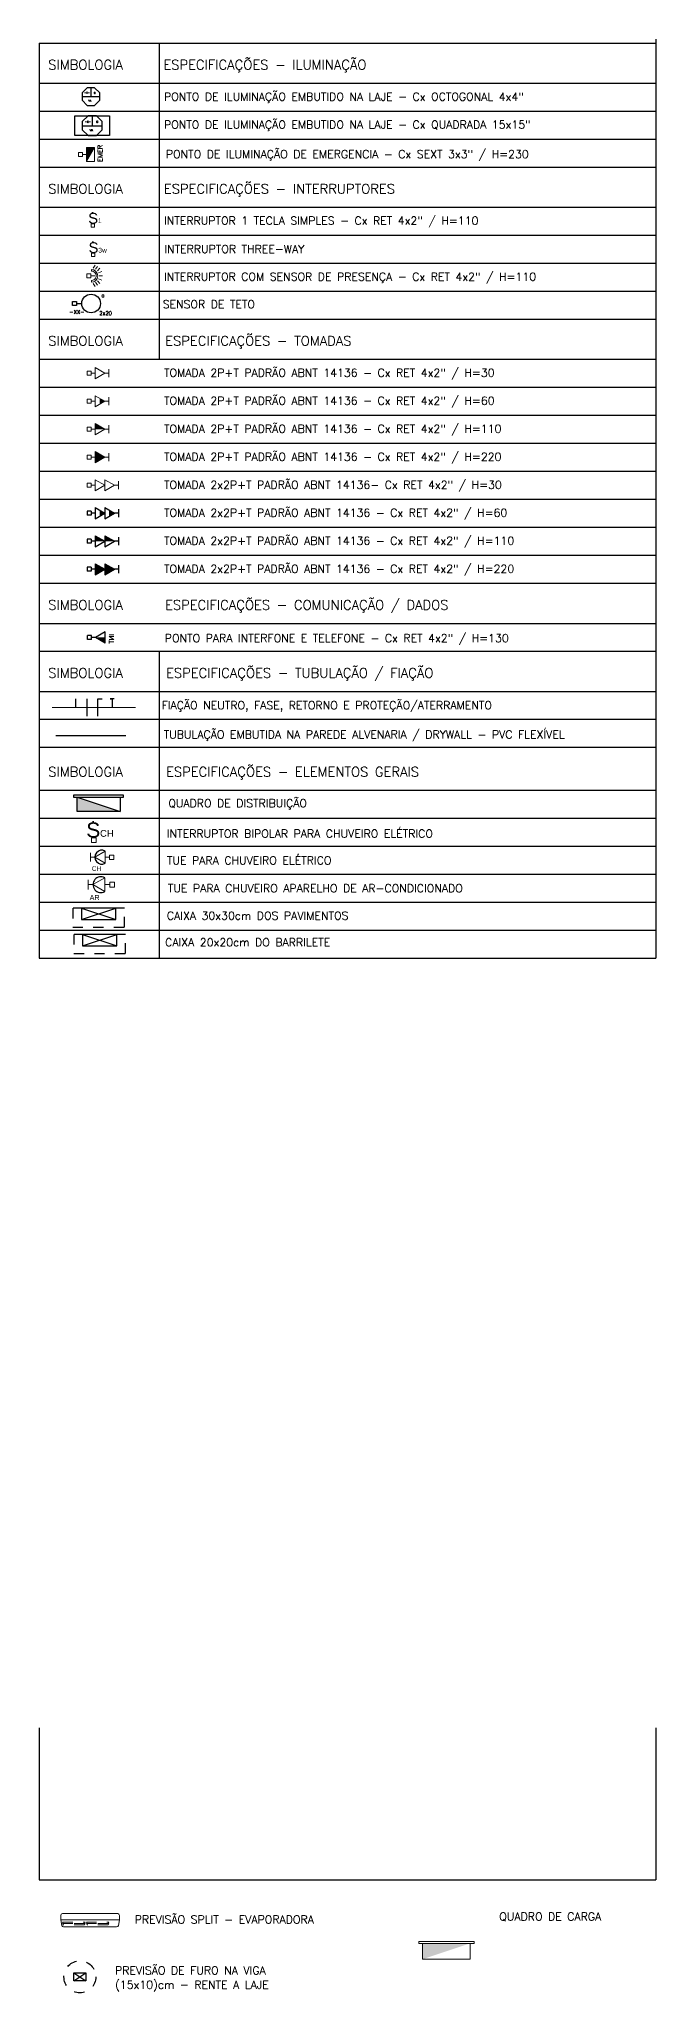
# Model space of a CAD drawing. Header units: inches. Extents: x 179598 to 179981, y 9195975 to 9196075.
# Drawn here: x 179703.95 to 179709.96, y 9196026.09 to 9196045.16 of the extents above; entities that cross this region are included whole.
import ezdxf

# ---------------------------------------------------------------- set-up
doc = ezdxf.new("R2010")
doc.units = ezdxf.units.IN
doc.header["$LTSCALE"] = 0.05
doc.header["$MEASUREMENT"] = 0
for name, pattern in [('ACAD_ISO03W100', [30, 12, -18]), ('CONTINU', [0]), ('DASH2', [0.75, 0.5, -0.25]), ('HIDDEN2', [0.1875, 0.125, -0.0625])]:
    doc.linetypes.add(name, pattern=pattern)
for name, color, linetype, lineweight in [('Comunicação', 170, 'Continuous', 30), ('Eletrodutos', 220, 'Continuous', 25), ('FNT', 30, 'Continuous', 25), ('HASTES', 250, 'Continuous', 25)]:
    doc.layers.add(name, color=color, linetype=linetype, lineweight=lineweight)
for name, color, linetype in [('Electric', 10, 'Continuous'), ('FUROVIGA', 220, 'Continuous'), ('ILUMINAÇÃO', 3, 'Continuous'), ('PTF', 1, 'Continuous'), ('PTO', 1, 'Continuous'), ('split', 210, 'Continuous'), ('TEP', 40, 'DASH2'), ('TEXTO', 250, 'Continuous')]:
    doc.layers.add(name, color=color, linetype=linetype)
doc.styles.add('Cota', font='arial.ttf')
doc.styles.add('romans', font='romans.shx', dxfattribs={"width": 1.4})
doc.styles.get("Standard").update_dxf_attribs({"font": ''})
doc.styles.get('Standard').set_extended_font_data('txt.shx')

# ---------------------------------------------------------------- blocks, each defined once
blk = doc.blocks.new('ie')
at = {"lineweight": 5}
for p, q in [((0, 0.05), (-0.1, 0.05)), ((-0.1, 0.05), (-0.1, -0.05)), ((0, 0.05), (0, -0.05)), ((0.1, 0), (0, 0)), ((0.1, 0.175), (0.1, -0.175)), ((0.1, 0.175), (0.3, 0.175)), ((0.1, -0.175), (0.3, 0.175)), ((0.3, 0.175), (0.3, -0.175)), ((0, -0.05), (-0.1, -0.05)), ((0.1, -0.175), (0.3, -0.175))]:
    blk.add_line(p, q, dxfattribs=at)
blk.add_solid([(0.1, 0.175), (0.3, 0.175), (0.1, -0.175), (0.2, 0)], dxfattribs=at)
blk = doc.blocks.new('TA100')
at = {"lineweight": 5}
for p, q in [((-0.139, 0.1), (0, 0.34)), ((-0.139, 0.1), (0, 0.1)), ((-0.1, 0.44), (0.1, 0.44)), ((-0.05, 0), (0.05, 0)), ((-0.05, 0), (-0.05, -0.1)), ((0, 0.44), (0, 0.34)), ((0.139, 0.1), (0, 0.34)), ((0, 0.1), (0, 0)), ((0, 0.1), (0.139, 0.1)), ((0.05, 0), (0.05, -0.1)), ((-0.05, -0.1), (0.05, -0.1))]:
    blk.add_line(p, q, dxfattribs=at)
blk.add_solid([(0, 0.1), (0, 0.34), (-0.139, 0.1)], dxfattribs=at)
blk = doc.blocks.new('TA60')
at = {"lineweight": 5}
for p, q in [((-0.139, 0.1), (0, 0.34)), ((-0.139, 0.1), (0.139, 0.1)), ((-0.1, 0.44), (0.1, 0.44)), ((-0.069, 0.22), (0.069, 0.22)), ((-0.05, 0), (-0.05, -0.1)), ((-0.05, 0), (0.05, 0)), ((0, 0.44), (0, 0.34)), ((0.139, 0.1), (0, 0.34)), ((0, 0.1), (0, 0)), ((0.05, 0), (0.05, -0.1)), ((-0.05, -0.1), (0.05, -0.1))]:
    blk.add_line(p, q, dxfattribs=at)
blk.add_lwpolyline([(0, 0.22, 0.139, 0, 0), (0, 0.34, 0, 0, 0)], format="xyseb", dxfattribs=at)
blk = doc.blocks.new('ta30')
at = {"lineweight": 5}
for p, q in [((-0.139, 0.1), (0, 0.34)), ((-0.139, 0.1), (0.139, 0.1)), ((-0.1, 0.44), (0.1, 0.44)), ((-0.05, 0), (-0.05, -0.1)), ((-0.05, 0), (0.05, 0)), ((0, 0.44), (0, 0.34)), ((0.139, 0.1), (0, 0.34)), ((0, 0.1), (0, 0)), ((0.05, 0), (0.05, -0.1)), ((-0.05, -0.1), (0.05, -0.1))]:
    blk.add_line(p, q, dxfattribs=at)
blk = doc.blocks.new('ta220')
at = {"lineweight": 5}
for p, q in [((-0.139, 0.1), (0, 0.34)), ((-0.139, 0.1), (0.139, 0.1)), ((-0.1, 0.44), (0.1, 0.44)), ((0, 0.44), (0, 0.34)), ((0.139, 0.1), (0, 0.34)), ((0, 0.1), (0, 0)), ((-0.05, 0), (0.05, 0)), ((-0.05, 0), (-0.05, -0.1)), ((-0.05, -0.1), (0.05, -0.1)), ((0.05, 0), (0.05, -0.1))]:
    blk.add_line(p, q, dxfattribs=at)
blk.add_solid([(0.139, 0.1), (0, 0.34), (-0.139, 0.1)], dxfattribs=at)
blk = doc.blocks.new('TTA220')
for p, q in [((-0.139, 0.34), (0, 0.58)), ((-0.1, 0.68), (0.1, 0.68)), ((0, 0.68), (0, 0.58)), ((0.139, 0.34), (0, 0.58)), ((-0.139, 0.1), (0, 0.34)), ((-0.139, 0.34), (0.139, 0.34)), ((-0.139, 0.1), (0.139, 0.1)), ((0.139, 0.1), (0, 0.34)), ((0, 0.1), (0, 0)), ((-0.05, 0), (-0.05, -0.1)), ((-0.05, 0), (0.05, 0)), ((-0.05, -0.1), (0.05, -0.1)), ((0.05, 0), (0.05, -0.1))]:
    blk.add_line(p, q)
for points in [[(0.139, 0.34), (0, 0.58), (-0.139, 0.34)], [(0.139, 0.1), (0, 0.34), (-0.139, 0.1)]]:
    blk.add_solid(points)
blk = doc.blocks.new('TTA60')
for p, q in [((-0.139, 0.34), (0, 0.58)), ((-0.1, 0.68), (0.1, 0.68)), ((0, 0.68), (0, 0.58)), ((0.139, 0.34), (0, 0.58)), ((-0.139, 0.1), (0, 0.34)), ((-0.139, 0.34), (0.139, 0.34)), ((-0.139, 0.1), (0.139, 0.1)), ((-0.069, 0.46), (0.069, 0.46)), ((-0.069, 0.22), (0.069, 0.22)), ((0.139, 0.1), (0, 0.34)), ((0, 0.1), (0, 0)), ((-0.05, 0), (0.05, 0)), ((-0.05, 0), (-0.05, -0.1)), ((-0.05, -0.1), (0.05, -0.1)), ((0.05, 0), (0.05, -0.1))]:
    blk.add_line(p, q)
for points in [[(0, 0.46, 0.139, 0, 0), (0, 0.58, 0, 0, 0)], [(0, 0.22, 0.139, 0, 0), (0, 0.34, 0, 0, 0)]]:
    blk.add_lwpolyline(points, format="xyseb")
blk = doc.blocks.new('tta100')
for p, q in [((-0.139, 0.34), (0, 0.58)), ((-0.1, 0.68), (0.1, 0.68)), ((0, 0.68), (0, 0.58)), ((0.139, 0.34), (0, 0.58)), ((-0.139, 0.1), (0, 0.34)), ((-0.139, 0.34), (0.139, 0.34)), ((-0.139, 0.1), (0.139, 0.1)), ((-0.05, 0), (0.05, 0)), ((-0.05, 0), (-0.05, -0.1)), ((0.139, 0.1), (0, 0.34)), ((0, 0.1), (0, 0)), ((0.05, 0), (0.05, -0.1)), ((-0.05, -0.1), (0.05, -0.1))]:
    blk.add_line(p, q)
for points in [[(0, 0.34), (0, 0.58), (-0.139, 0.34)], [(0, 0.1), (0, 0.34), (-0.139, 0.1)]]:
    blk.add_solid(points)
blk = doc.blocks.new('TTA30')
at = {"lineweight": 5}
for p, q in [((-0.139, 0.34), (0, 0.58)), ((-0.1, 0.68), (0.1, 0.68)), ((0, 0.68), (0, 0.58)), ((0.139, 0.34), (0, 0.58)), ((-0.139, 0.1), (0, 0.34)), ((-0.139, 0.34), (0.139, 0.34)), ((-0.139, 0.1), (0.139, 0.1)), ((-0.05, 0), (-0.05, -0.1)), ((-0.05, 0), (0.05, 0)), ((0.139, 0.1), (0, 0.34)), ((0, 0.1), (0, 0)), ((0.05, 0), (0.05, -0.1)), ((-0.05, -0.1), (0.05, -0.1))]:
    blk.add_line(p, q, dxfattribs=at)
blk = doc.blocks.new('A$C211134A1')
at = {"lineweight": 5}
for p, q in [((9.8, 81.5), (2, 80)), ((16, 81.5), (10.2, 81.5)), ((0, 4), (0, 77.5)), ((18.5, 79), (18.5, 2.5)), ((9.8, 0), (2, 1.5)), ((16, 0), (10.2, 0))]:
    blk.add_line(p, q, dxfattribs=at)
at = {"linetype": 'ACAD_ISO03W100', "lineweight": 5, "ltscale": 0.1}
for p, q in [((4.5, 79), (2.9, 78)), ((6.5, 79), (4.9, 78)), ((4.5, 47.7), (2.9, 48.7)), ((4.5, 46), (2.9, 45)), ((6.5, 47.7), (4.9, 48.7)), ((6.5, 46), (4.9, 45)), ((4.5, 14.7), (2.9, 15.7)), ((6.5, 14.7), (4.9, 15.7))]:
    blk.add_line(p, q, dxfattribs=at)
at = {"lineweight": 5}
blk.add_lwpolyline([(9.8, 81.5), (9.8, 0)], dxfattribs=at)
at = {"linetype": 'ACAD_ISO03W100', "lineweight": 5, "ltscale": 0.1}
for points in [[(2.9, 48.7), (2.9, 78)], [(4.5, 79), (4.5, 47.7)], [(4.9, 48.7), (4.9, 78)], [(6.5, 79), (6.5, 47.7)], [(2.9, 15.7), (2.9, 45)], [(4.5, 46), (4.5, 14.7)], [(4.9, 15.7), (4.9, 45)], [(6.5, 46), (6.5, 14.7)]]:
    blk.add_lwpolyline(points, dxfattribs=at)
at = {"lineweight": 5}
for centre, start, end in [((10.2, 79), 90, 100.9677), ((16, 79), 0, 90), ((2.5, 77.5), 100.9677, 180), ((2.5, 4), 180, 259.0323), ((10.2, 2.5), 259.0323, 270), ((16, 2.5), 270, 0)]:
    blk.add_arc(centre, 2.5, start, end, dxfattribs=at)
blk = doc.blocks.new('QDC')
at = {"layer": 'Electric', "lineweight": 25}
h = blk.add_hatch(color=256, dxfattribs=at)
h.dxf.hatch_style = 1
h.paths.add_polyline_path([(0.3, 0), (-0.3, 0.2), (-0.3, 0)])
blk.add_line((-0.3, 0.2), (0.3, 0), dxfattribs=at)
for points in [[(-0.35, 0.2), (0.35, 0.2), (0.35, 0.225), (-0.35, 0.225)], [(-0.3, 0.2), (0.3, 0.2), (0.3, 0), (-0.3, 0)]]:
    blk.add_lwpolyline(points, close=True, dxfattribs=at)
blk = doc.blocks.new('Quadro de Com')
at = {"layer": 'Comunicação', "linetype": 'CONTINU', "lineweight": 20}
h = blk.add_hatch(color=256, dxfattribs=at)
h.dxf.hatch_style = 1
h.paths.add_polyline_path([(-0.232, 0), (-0.232, -0.155), (0.232, 0)])
blk.add_lwpolyline([(-0.27, 0), (-0.27, 0.019), (0.27, 0.019), (0.27, 0), (-0.27, 0), (-0.232, 0), (-0.232, -0.155), (0.232, -0.155), (0.232, 0)], dxfattribs=at)
blk = doc.blocks.new('Interruptor1W')
at = {"layer": 'ILUMINAÇÃO', "linetype": 'CONTINU', "lineweight": 20}
blk.add_lwpolyline([(179675.185, 9196027.421), (179675.224, 9196027.421), (179675.224, 9196027.46), (179675.185, 9196027.46)], close=True, dxfattribs=at)
at = {"layer": 'ILUMINAÇÃO', "linetype": 'CONTINU', "lineweight": 20, "attachment_point": 1, "style": 'Cota'}
for s, width, insert, char_height in [('S', 0.31922, (179675.149, 9196027.592), 0.128), ('1', 0.07511, (179675.265, 9196027.527), 0.0573)]:
    blk.add_mtext_dynamic_manual_height_columns(s, width=width, gutter_width=0.75, heights=[0], dxfattribs=dict(at, insert=insert, char_height=char_height))
blk = doc.blocks.new('Interruptor1')
at = {"layer": 'ILUMINAÇÃO', "linetype": 'CONTINU', "lineweight": 35}
blk.add_line((179678.133, 9196024.873), (179678.133, 9196024.883), dxfattribs=at)
at = {"layer": 'ILUMINAÇÃO', "linetype": 'CONTINU', "lineweight": 20}
blk.add_blockref('Interruptor1W', (2.933, -2.717), dxfattribs=at)
blk = doc.blocks.new('Interruptor3w')
at = {"layer": 'ILUMINAÇÃO', "linetype": 'CONTINU', "lineweight": 35}
blk.add_line((179682.195, 9196035.173), (179682.203, 9196035.173), dxfattribs=at)
at = {"layer": 'ILUMINAÇÃO', "linetype": 'CONTINU', "lineweight": 20}
blk.add_lwpolyline([(179682.057, 9196035.186), (179682.057, 9196035.154), (179682.089, 9196035.154), (179682.089, 9196035.186)], close=True, dxfattribs=at)
at = {"layer": 'ILUMINAÇÃO', "linetype": 'CONTINU', "lineweight": 20, "attachment_point": 1, "rotation": 270, "style": 'Cota'}
for s, width, insert, char_height in [('S', 0.31922, (179682.197, 9196035.215), 0.104), ('3w', 0.07511, (179682.143, 9196035.12), 0.0468)]:
    blk.add_mtext_dynamic_manual_height_columns(s, width=width, gutter_width=0.75, heights=[0], dxfattribs=dict(at, insert=insert, char_height=char_height))
blk = doc.blocks.new('Iluminação1')
at = {"layer": 'ILUMINAÇÃO'}
for p, q in [((-0.15, 0), (0.15, 0)), ((0, 0.15), (0, 0))]:
    blk.add_line(p, q, dxfattribs=at)
blk.add_lwpolyline([(-0.062, 0.15), (-0.15, 0.062), (-0.15, -0.062), (-0.062, -0.15), (0.062, -0.15), (0.15, -0.062), (0.15, 0.062), (0.062, 0.15)], close=True, dxfattribs=at)
blk = doc.blocks.new('Iluminação2')
at = {"layer": 'ILUMINAÇÃO'}
for p, q in [((0, 0.15), (0, 0)), ((-0.15, 0), (0.15, 0))]:
    blk.add_line(p, q, dxfattribs=at)
for points in [[(-0.262, 0.15), (0.262, 0.15), (0.262, -0.15), (-0.262, -0.15)], [(-0.062, 0.15), (-0.15, 0.062), (-0.15, -0.062), (-0.062, -0.15), (0.062, -0.15), (0.15, -0.062), (0.15, 0.062), (0.062, 0.15)]]:
    blk.add_lwpolyline(points, close=True, dxfattribs=at)
blk = doc.blocks.new('TEL130')
for p, q in [((-0.139, 0.34), (0.139, 0.34)), ((-0.139, 0.34), (0, 0.1)), ((-0.05, 0), (-0.05, -0.1)), ((-0.05, 0), (0.05, 0)), ((0.139, 0.34), (0, 0.1)), ((0, 0.1), (0, 0)), ((0.05, 0), (0.05, -0.1)), ((-0.05, -0.1), (0.05, -0.1))]:
    blk.add_line(p, q)
blk.add_solid([(0, 0.34), (0, 0.1), (-0.139, 0.34)])
blk = doc.blocks.new('InterruptorCH')
at = {"layer": 'ILUMINAÇÃO', "linetype": 'CONTINU', "lineweight": 20}
for p, q in [((179675.632, 9196033.1), (179675.632, 9196033.068)), ((179675.664, 9196033.1), (179675.632, 9196033.1)), ((179675.664, 9196033.068), (179675.664, 9196033.1)), ((179675.632, 9196033.068), (179675.664, 9196033.068))]:
    blk.add_line(p, q, dxfattribs=at)
at = {"layer": 'ILUMINAÇÃO', "linetype": 'CONTINU', "lineweight": 35}
blk.add_line((179675.771, 9196033.088), (179675.778, 9196033.088), dxfattribs=at)
at = {"layer": 'ILUMINAÇÃO', "linetype": 'CONTINU', "lineweight": 40, "style": 'Cota'}
for s, height, p in [('S', 0.104, (179675.666, 9196033.136)), ('CH', 0.0468, (179675.671, 9196033.041))]:
    blk.add_text(s, height=height, rotation=270, dxfattribs=at).set_placement(p)
blk = doc.blocks.new('CHUVEIRO')
at = {"layer": 'Electric', "linetype": 'CONTINU', "lineweight": 20}
blk.add_lwpolyline([(179680.605, 9196022.695), (179680.605, 9196022.734), (179680.566, 9196022.734), (179680.566, 9196022.695), (179680.605, 9196022.695), (179680.566, 9196022.695), (179680.566, 9196022.715), (179680.527, 9196022.715), (179680.527, 9196022.769), (179680.433, 9196022.715), (179680.527, 9196022.661), (179680.527, 9196022.715), (179680.527, 9196022.769), (179680.433, 9196022.715), (179680.394, 9196022.715), (179680.394, 9196022.754), (179680.394, 9196022.676)], dxfattribs=at)
at = {"layer": 'PTO', "linetype": 'CONTINU', "lineweight": 30}
blk.add_arc((179680.496, 9196022.715), 0.0625, 60, 300, dxfattribs=at)
at = {"layer": 'Electric', "linetype": 'CONTINU', "lineweight": 20, "style": 'Cota'}
blk.add_text('CH', height=0.0407, dxfattribs=at).set_placement((179680.407, 9196022.592))
blk = doc.blocks.new('LinguaNoSeu')
at = {"layer": 'Electric', "linetype": 'CONTINU', "lineweight": 20}
blk.add_lwpolyline([(179679.506, 9196029.819), (179679.545, 9196029.819), (179679.545, 9196029.858), (179679.506, 9196029.858), (179679.506, 9196029.819), (179679.506, 9196029.858), (179679.526, 9196029.858), (179679.526, 9196029.897), (179679.58, 9196029.897), (179679.526, 9196029.991), (179679.472, 9196029.897), (179679.526, 9196029.897), (179679.58, 9196029.897), (179679.526, 9196029.991), (179679.526, 9196030.03), (179679.565, 9196030.03), (179679.487, 9196030.03)], dxfattribs=at)
at = {"layer": 'PTO', "linetype": 'CONTINU', "lineweight": 30}
blk.add_arc((179679.526, 9196029.928), 0.0625, 330, 210, dxfattribs=at)
at = {"layer": 'Electric', "linetype": 'CONTINU', "lineweight": 20, "style": 'Cota'}
blk.add_text('AR', height=0.0407, rotation=270, dxfattribs=at).set_placement((179679.403, 9196030.017))

msp = doc.modelspace()

# ---------------------------------------------------------------- linework, layer by layer
at = {"color": 1, "lineweight": 5}
for p, q in [((179704.452, 9196042.868), (179704.413, 9196042.868)), ((179704.413, 9196042.868), (179704.413, 9196042.829)), ((179704.452, 9196042.829), (179704.413, 9196042.829)), ((179704.452, 9196042.868), (179704.452, 9196042.829)), ((179704.491, 9196042.848), (179704.452, 9196042.848))]:
    msp.add_line(p, q, dxfattribs=at)
at = {"color": 1}
msp.add_line((179704.313, 9196042.578), (179704.364, 9196042.578), dxfattribs=at)
msp.add_lwpolyline([(179704.274, 9196042.597), (179704.313, 9196042.597), (179704.313, 9196042.558), (179704.274, 9196042.558)], close=True, dxfattribs=at)
msp.add_circle((179704.455, 9196042.578), 0.0908, dxfattribs=at)
at = {"color": 3, "lineweight": 5}
msp.add_arc((179704.458, 9196042.848), 0.0625, 269.7308, 89.7308, dxfattribs=at)
at = {"layer": 'Electric', "lineweight": 25}
for p, q in [((179704.36, 9196036.564), (179704.696, 9196036.676)), ((179704.36, 9196036.676), (179704.696, 9196036.564)), ((179704.371, 9196036.308), (179704.707, 9196036.42)), ((179704.371, 9196036.42), (179704.707, 9196036.308))]:
    msp.add_line(p, q, dxfattribs=at)
at = {"layer": 'Electric', "linetype": 'HIDDEN2', "lineweight": 25}
for points in [[(179704.276, 9196036.49), (179704.78, 9196036.49), (179704.78, 9196036.676), (179704.276, 9196036.676)], [(179704.287, 9196036.234), (179704.791, 9196036.234), (179704.791, 9196036.42), (179704.287, 9196036.42)]]:
    msp.add_lwpolyline(points, close=True, dxfattribs=at)
at = {"layer": 'Electric', "lineweight": 25}
for points in [[(179704.36, 9196036.564), (179704.696, 9196036.564), (179704.696, 9196036.676), (179704.36, 9196036.676)], [(179704.371, 9196036.308), (179704.707, 9196036.308), (179704.707, 9196036.42), (179704.371, 9196036.42)]]:
    msp.add_lwpolyline(points, close=True, dxfattribs=at)
at = {"layer": 'Eletrodutos', "linetype": 'CONTINU', "lineweight": 30}
msp.add_line((179704.11, 9196038.362), (179704.794, 9196038.362), dxfattribs=at)
at = {"layer": 'FNT', "linetype": 'CONTINU', "lineweight": 30}
for p, q in [((179704.303, 9196038.72), (179704.303, 9196038.635)), ((179704.414, 9196038.72), (179704.414, 9196038.55))]:
    msp.add_line(p, q, dxfattribs=at)
for points in [[(179704.521, 9196038.55), (179704.521, 9196038.72), (179704.562, 9196038.72)], [(179704.681, 9196038.72), (179704.641, 9196038.72), (179704.661, 9196038.72), (179704.661, 9196038.635)]]:
    msp.add_lwpolyline(points, dxfattribs=at)
at = {"layer": 'FUROVIGA'}
for points in [[(179704.287, 9196026.282), (179704.404, 9196026.282)], [(179704.287, 9196026.282), (179704.404, 9196026.282), (179704.404, 9196026.204), (179704.287, 9196026.204), (179704.287, 9196026.282)], [(179704.287, 9196026.204), (179704.404, 9196026.282)], [(179704.287, 9196026.282), (179704.404, 9196026.204)]]:
    msp.add_lwpolyline(points, dxfattribs=at)
at = {"layer": 'FUROVIGA', "linetype": 'HIDDEN2'}
msp.add_circle((179704.346, 9196026.243), 0.156, dxfattribs=at)
at = {"layer": 'HASTES', "linetype": 'CONTINU', "lineweight": 20}
msp.add_line((179704.074, 9196038.635), (179704.887, 9196038.635), dxfattribs=at)
at = {"layer": 'ILUMINAÇÃO', "lineweight": 5, "ltscale": 0.5}
for p, q in [((179704.459, 9196042.911), (179704.459, 9196042.895)), ((179704.474, 9196042.924), (179704.494, 9196042.952)), ((179704.497, 9196042.912), (179704.517, 9196042.94)), ((179704.517, 9196042.898), (179704.54, 9196042.923)), ((179704.528, 9196042.878), (179704.559, 9196042.891)), ((179704.459, 9196042.803), (179704.459, 9196042.786)), ((179704.474, 9196042.773), (179704.494, 9196042.744)), ((179704.497, 9196042.785), (179704.517, 9196042.757)), ((179704.517, 9196042.799), (179704.54, 9196042.774)), ((179704.528, 9196042.819), (179704.559, 9196042.806)), ((179704.533, 9196042.849), (179704.565, 9196042.849)), ((179704.533, 9196042.848), (179704.565, 9196042.848))]:
    msp.add_line(p, q, dxfattribs=at)
msp.add_arc((179704.459, 9196042.849), 0.046, 269.6346, 89.827, dxfattribs=at)
at = {"layer": 'PTF', "color": 9}
for p, q in [((179703.948, 9196039.456), (179709.964, 9196039.456)), ((179703.948, 9196039.183), (179709.964, 9196039.183))]:
    msp.add_line(p, q, dxfattribs=at)
at = {"layer": 'PTF', "color": 3}
for p, q in [((179703.948, 9196039.456), (179709.964, 9196039.456)), ((179703.948, 9196039.183), (179703.948, 9196036.187)), ((179703.948, 9196039.183), (179709.964, 9196039.183)), ((179705.12, 9196039.183), (179705.12, 9196036.187))]:
    msp.add_line(p, q, dxfattribs=at)
at = {"layer": 'PTO', "color": 3}
for p, q in [((179703.948, 9196045.121), (179709.964, 9196045.121)), ((179703.948, 9196045.121), (179703.948, 9196043.91)), ((179703.948, 9196045.121), (179703.948, 9196044.73)), ((179703.948, 9196045.121), (179703.948, 9196039.183)), ((179705.12, 9196045.121), (179705.12, 9196043.91)), ((179705.12, 9196045.121), (179705.12, 9196044.73)), ((179705.12, 9196045.121), (179705.12, 9196042.425)), ((179709.964, 9196045.16), (179709.964, 9196043.91)), ((179709.964, 9196045.16), (179709.964, 9196042.425)), ((179709.964, 9196045.121), (179709.964, 9196044.73)), ((179703.948, 9196043.91), (179709.964, 9196043.91)), ((179703.948, 9196043.91), (179703.948, 9196043.519)), ((179705.12, 9196043.91), (179705.12, 9196043.519)), ((179709.964, 9196043.91), (179709.964, 9196043.519)), ((179703.948, 9196043.519), (179709.964, 9196043.519)), ((179703.948, 9196042.425), (179709.964, 9196042.425)), ((179703.948, 9196042.425), (179703.948, 9196042.035)), ((179705.12, 9196042.425), (179705.12, 9196042.035)), ((179709.964, 9196042.425), (179709.964, 9196042.035)), ((179703.948, 9196042.035), (179709.964, 9196042.035)), ((179709.964, 9196042.035), (179709.964, 9196036.187)), ((179703.948, 9196039.847), (179709.964, 9196039.847)), ((179703.948, 9196039.847), (179709.964, 9196039.847)), ((179703.948, 9196039.183), (179709.964, 9196039.183)), ((179703.948, 9196038.792), (179709.964, 9196038.792)), ((179703.948, 9196038.246), (179709.964, 9196038.246)), ((179703.948, 9196038.246), (179709.964, 9196038.246)), ((179703.948, 9196037.827), (179709.964, 9196037.827)), ((179703.948, 9196036.187), (179709.964, 9196036.187)), ((179703.948, 9196028.675), (179703.948, 9196027.191)), ((179709.964, 9196028.675), (179709.964, 9196027.191)), ((179703.948, 9196027.191), (179709.964, 9196027.191))]:
    msp.add_line(p, q, dxfattribs=at)
at = {"layer": 'PTO', "color": 8}
for p, q in [((179703.948, 9196044.73), (179709.964, 9196044.73)), ((179703.948, 9196044.456), (179709.964, 9196044.456)), ((179703.948, 9196044.183), (179709.964, 9196044.183)), ((179703.948, 9196044.183), (179709.964, 9196044.183)), ((179703.948, 9196044.183), (179709.964, 9196044.183)), ((179703.948, 9196043.246), (179709.964, 9196043.246)), ((179704.104, 9196043.246), (179709.964, 9196043.246)), ((179703.948, 9196042.972), (179709.964, 9196042.972)), ((179703.948, 9196042.972), (179709.964, 9196042.972)), ((179704.104, 9196042.972), (179709.964, 9196042.972)), ((179703.948, 9196042.699), (179709.964, 9196042.699)), ((179703.948, 9196042.699), (179709.964, 9196042.699)), ((179703.948, 9196042.699), (179709.964, 9196042.699)), ((179704.104, 9196042.699), (179709.964, 9196042.699)), ((179703.948, 9196042.425), (179709.964, 9196042.425)), ((179703.948, 9196042.425), (179709.964, 9196042.425)), ((179704.104, 9196042.425), (179709.964, 9196042.425)), ((179703.948, 9196041.761), (179709.964, 9196041.761)), ((179704.104, 9196041.761), (179709.964, 9196041.761)), ((179703.948, 9196041.488), (179709.964, 9196041.488)), ((179703.948, 9196041.214), (179709.964, 9196041.214)), ((179703.948, 9196040.941), (179709.964, 9196040.941)), ((179703.948, 9196040.941), (179709.964, 9196040.941)), ((179703.948, 9196040.941), (179709.964, 9196040.941)), ((179704.104, 9196040.941), (179709.964, 9196040.941)), ((179704.104, 9196040.941), (179709.964, 9196040.941)), ((179703.948, 9196040.667), (179709.964, 9196040.667)), ((179703.948, 9196040.667), (179709.964, 9196040.667)), ((179703.948, 9196040.394), (179709.964, 9196040.394)), ((179703.948, 9196040.394), (179709.964, 9196040.394)), ((179704.104, 9196040.394), (179709.964, 9196040.394)), ((179703.948, 9196040.121), (179709.964, 9196040.121)), ((179703.948, 9196040.121), (179709.964, 9196040.121)), ((179703.948, 9196039.847), (179709.964, 9196039.847)), ((179704.104, 9196039.847), (179709.964, 9196039.847)), ((179704.104, 9196039.183), (179709.964, 9196039.183)), ((179703.948, 9196038.519), (179709.964, 9196038.519)), ((179703.948, 9196038.519), (179709.964, 9196038.519)), ((179704.104, 9196038.519), (179709.964, 9196038.519)), ((179703.948, 9196038.246), (179709.964, 9196038.246)), ((179703.948, 9196037.554), (179709.964, 9196037.554)), ((179703.948, 9196037.554), (179709.964, 9196037.554)), ((179703.948, 9196037.554), (179709.964, 9196037.554)), ((179704.104, 9196037.554), (179709.964, 9196037.554)), ((179703.948, 9196037.281), (179709.964, 9196037.281)), ((179703.948, 9196037.281), (179709.964, 9196037.281)), ((179703.948, 9196037.007), (179709.964, 9196037.007)), ((179703.948, 9196037.007), (179709.964, 9196037.007)), ((179703.948, 9196036.734), (179709.964, 9196036.734)), ((179703.948, 9196036.734), (179709.964, 9196036.734)), ((179703.948, 9196036.46), (179709.964, 9196036.46)), ((179703.948, 9196036.46), (179709.964, 9196036.46)), ((179703.948, 9196036.46), (179709.964, 9196036.46)), ((179703.948, 9196036.46), (179709.964, 9196036.46))]:
    msp.add_line(p, q, dxfattribs=at)

# ---------------------------------------------------------------- block references
at = {"layer": 'Comunicação', "linetype": 'CONTINU', "lineweight": 30, "rotation": 90}
msp.add_blockref('Interruptor3w', (9375739.645, 9016360.979), dxfattribs=at)
at = {"layer": 'Electric', "lineweight": 30, "xscale": 0.6981762935743814, "yscale": 0.6981762935743814, "zscale": 0.6981762935743814}
msp.add_blockref('QDC', (179704.528, 9196037.62), dxfattribs=at)
at = {"layer": 'Eletrodutos', "xscale": 0.6474491936137206, "yscale": 0.6474491936137206, "zscale": 0.6474491936137206}
msp.add_blockref('Iluminação2', (179704.466, 9196044.314), dxfattribs=at)
at = {"layer": 'Eletrodutos', "linetype": 'CONTINU', "lineweight": 30, "xscale": 1.08442635489915, "yscale": 1.08442635489915, "zscale": 1.08442635489915}
msp.add_blockref('CHUVEIRO', (-15145.706, -776372.219), dxfattribs=at)
at = {"layer": 'HASTES', "linetype": 'CONTINU', "lineweight": 20}
msp.add_blockref('Quadro de Com', (179707.92, 9196026.57), dxfattribs=at)
at = {"layer": 'ILUMINAÇÃO', "linetype": 'CONTINU', "lineweight": 40, "xscale": 0.817129049023036, "yscale": 0.817129049023036, "zscale": 0.817129049023036}
msp.add_blockref('Interruptor1', (32884.246, 1681704.402), dxfattribs=at)
at = {"layer": 'ILUMINAÇÃO', "linetype": 'CONTINU', "lineweight": 40, "xscale": 1.412222802178886, "yscale": 1.412222802178886, "zscale": 1.412222802178886, "rotation": 90}
msp.add_blockref('InterruptorCH', (13166552.092, 8942295.293), dxfattribs=at)
at = {"layer": 'PTF', "xscale": -0.3906251953125022, "yscale": 0.3906251953125022, "zscale": 0.3906251953125022, "rotation": 270}
msp.add_blockref('TEL130', (179704.459, 9196039.318), dxfattribs=at)
at = {"layer": 'PTO', "linetype": 'Continuous', "xscale": 0.3906251953124951, "yscale": 0.3906251953124951, "zscale": 0.3906251953124951}
msp.add_blockref('ie', (179704.371, 9196044.032), dxfattribs=at)
at = {"layer": 'PTO', "xscale": 0.3906251953034037, "yscale": 0.3906251953034037, "zscale": 0.3906251953034037, "rotation": 270}
for name, p in [('ta30', (179704.456, 9196041.898)), ('TA60', (179704.456, 9196041.624)), ('TA100', (179704.456, 9196041.351)), ('ta220', (179704.456, 9196041.078)), ('TTA30', (179704.456, 9196040.804)), ('TTA60', (179704.456, 9196040.531)), ('tta100', (179704.456, 9196040.257)), ('TTA220', (179704.456, 9196039.984))]:
    msp.add_blockref(name, p, dxfattribs=at)
at = {"layer": 'PTO', "linetype": 'CONTINU', "lineweight": 30, "xscale": 1.231441674419221, "yscale": 1.231441674419221, "zscale": 1.231441674419221, "rotation": 90}
msp.add_blockref('LinguaNoSeu', (11504079.043, 8974772.049), dxfattribs=at)
at = {"layer": 'split', "xscale": 0.007031253515638269, "yscale": 0.007031253515638269, "zscale": 0.007031253515638269, "rotation": 90}
msp.add_blockref('A$C211134A1', (179704.732, 9196026.731), dxfattribs=at)
at = {"layer": 'TEP', "xscale": 0.5775203242981117, "yscale": 0.5775203242981117, "zscale": 0.5775203242981117}
msp.add_blockref('Iluminação1', (179704.453, 9196044.598), dxfattribs=at)

# ---------------------------------------------------------------- texts
at = {"color": 3, "attachment_point": 1}
for insert, char_height in [((179704.482, 9196044.648), 0.0219), ((179704.504, 9196044.368), 0.0245)]:
    msp.add_mtext_dynamic_manual_height_columns('a', width=0.27045, gutter_width=1, heights=[0], dxfattribs=dict(at, insert=insert, char_height=char_height))
at = {"color": 1, "char_height": 0.0378, "attachment_point": 1}
for s, insert in [('-XX-', (179704.242, 9196042.514)), ('2x20', (179704.534, 9196042.502)), ('a', (179704.555, 9196042.677))]:
    msp.add_mtext_dynamic_manual_height_columns(s, width=0.27045, gutter_width=1, heights=[0], dxfattribs=dict(at, insert=insert))
at = {"layer": 'ILUMINAÇÃO'}
for s, height, p in [('-X-', 0.0173, (179704.388, 9196044.628)), (' VA', 0.0173, (179704.415, 9196044.55)), ('-X-', 0.0194, (179704.393, 9196044.343)), (' VA', 0.0194, (179704.426, 9196044.26))]:
    msp.add_text(s, height=height, dxfattribs=at).set_placement(p)
at = {"layer": 'PTF', "color": 2, "style": 'romans'}
msp.add_text('EMER', height=0.0469, rotation=90, dxfattribs=at).set_placement((179704.566, 9196043.96))
at = {"layer": 'PTF', "color": 2, "style": 'romans', "text_generation_flag": 2}
msp.add_text('INT', height=0.0469, rotation=90, dxfattribs=at).set_placement((179704.678, 9196039.351))
at = {"layer": 'TEXTO', "color": 4, "style": 'romans'}
for s, height, p in [('ESPECIFICAÇÕES - ILUMINAÇÃO', 0.09375, (179705.16, 9196044.862)), ('SIMBOLOGIA', 0.0938, (179704.037, 9196044.862)), ('SIMBOLOGIA', 0.0938, (179704.037, 9196043.651)), ('ESPECIFICAÇÕES - INTERRUPTORES', 0.09375, (179705.165, 9196043.651)), ('SIMBOLOGIA', 0.0938, (179704.037, 9196042.167)), ('ESPECIFICAÇÕES - TOMADAS', 0.09375, (179705.178, 9196042.167)), ('SIMBOLOGIA', 0.0938, (179704.037, 9196039.589)), ('ESPECIFICAÇÕES - COMUNICAÇÃO / DADOS', 0.09375, (179705.176, 9196039.589)), ('SIMBOLOGIA', 0.0938, (179704.037, 9196038.925)), ('ESPECIFICAÇÕES - TUBULAÇÃO / FIAÇÃO', 0.09375, (179705.186, 9196038.925)), ('SIMBOLOGIA', 0.0938, (179704.037, 9196037.96)), ('ESPECIFICAÇÕES - ELEMENTOS GERAIS', 0.09375, (179705.186, 9196037.96))]:
    msp.add_text(s, height=height, dxfattribs=at).set_placement(p)
at = {"layer": 'TEXTO', "style": 'romans'}
for s, p in [('PONTO DE ILUMINAÇÃO EMBUTIDO NA LAJE - Cx OCTOGONAL 4x4"', (179705.166, 9196044.558)), ('PONTO DE ILUMINAÇÃO EMBUTIDO NA LAJE - Cx QUADRADA 15x15"', (179705.166, 9196044.285)), ('PONTO DE ILUMINAÇÃO DE EMERGENCIA - Cx SEXT 3x3" / H=230', (179705.184, 9196043.997)), ('INTERRUPTOR 1 TECLA SIMPLES - Cx RET 4x2" / H=110', (179705.166, 9196043.348)), ('INTERRUPTOR THREE-WAY', (179705.169, 9196043.071)), ('INTERRUPTOR COM SENSOR DE PRESENÇA - Cx RET 4x2" / H=110', (179705.166, 9196042.801)), ('SENSOR DE TETO', (179705.153, 9196042.532)), ('TOMADA 2P+T PADRÃO ABNT 14136 - Cx RET 4x2" / H=30', (179705.166, 9196041.863)), ('TOMADA 2P+T PADRÃO ABNT 14136 - Cx RET 4x2" / H=60', (179705.166, 9196041.59)), ('TOMADA 2P+T PADRÃO ABNT 14136 - Cx RET 4x2" / H=110', (179705.166, 9196041.316)), ('TOMADA 2P+T PADRÃO ABNT 14136 - Cx RET 4x2" / H=220', (179705.166, 9196041.043)), ('TOMADA 2x2P+T PADRÃO ABNT 14136- Cx RET 4x2" / H=30', (179705.166, 9196040.769)), ('TOMADA 2x2P+T PADRÃO ABNT 14136 - Cx RET 4x2" / H=60', (179705.166, 9196040.496)), ('TOMADA 2x2P+T PADRÃO ABNT 14136 - Cx RET 4x2" / H=110', (179705.166, 9196040.223)), ('TOMADA 2x2P+T PADRÃO ABNT 14136 - Cx RET 4x2" / H=220', (179705.166, 9196039.949)), ('PONTO PARA INTERFONE E TELEFONE - Cx RET 4x2" / H=130', (179705.174, 9196039.272)), ('FIAÇÃO NEUTRO, FASE, RETORNO E PROTEÇÃO/ATERRAMENTO', (179705.143, 9196038.617)), ('TUBULAÇÃO EMBUTIDA NA PAREDE ALVENARIA / DRYWALL - PVC FLEXÍVEL', (179705.163, 9196038.332)), ('QUADRO DE DISTRIBUIÇÃO', (179705.208, 9196037.661)), ('INTERRUPTOR BIPOLAR PARA CHUVEIRO ELÉTRICO', (179705.194, 9196037.364)), ('TUE PARA CHUVEIRO ELÉTRICO', (179705.195, 9196037.103)), ('TUE PARA CHUVEIRO APARELHO DE AR-CONDICIONADO', (179705.204, 9196036.831)), ('CAIXA 30x30cm DOS PAVIMENTOS', (179705.194, 9196036.563)), ('CAIXA 20x20cm DO BARRILETE', (179705.177, 9196036.303)), ('PREVISÃO SPLIT - EVAPORADORA', (179704.88, 9196026.764)), ('QUADRO DE CARGA', (179708.436, 9196026.793)), ('PREVISÃO DE FURO NA VIGA', (179704.688, 9196026.267)), ('(15x10)cm - RENTE A LAJE', (179704.688, 9196026.127))]:
    msp.add_text(s, height=0.07813, dxfattribs=at).set_placement(p)

doc.saveas('drawing.dxf')
